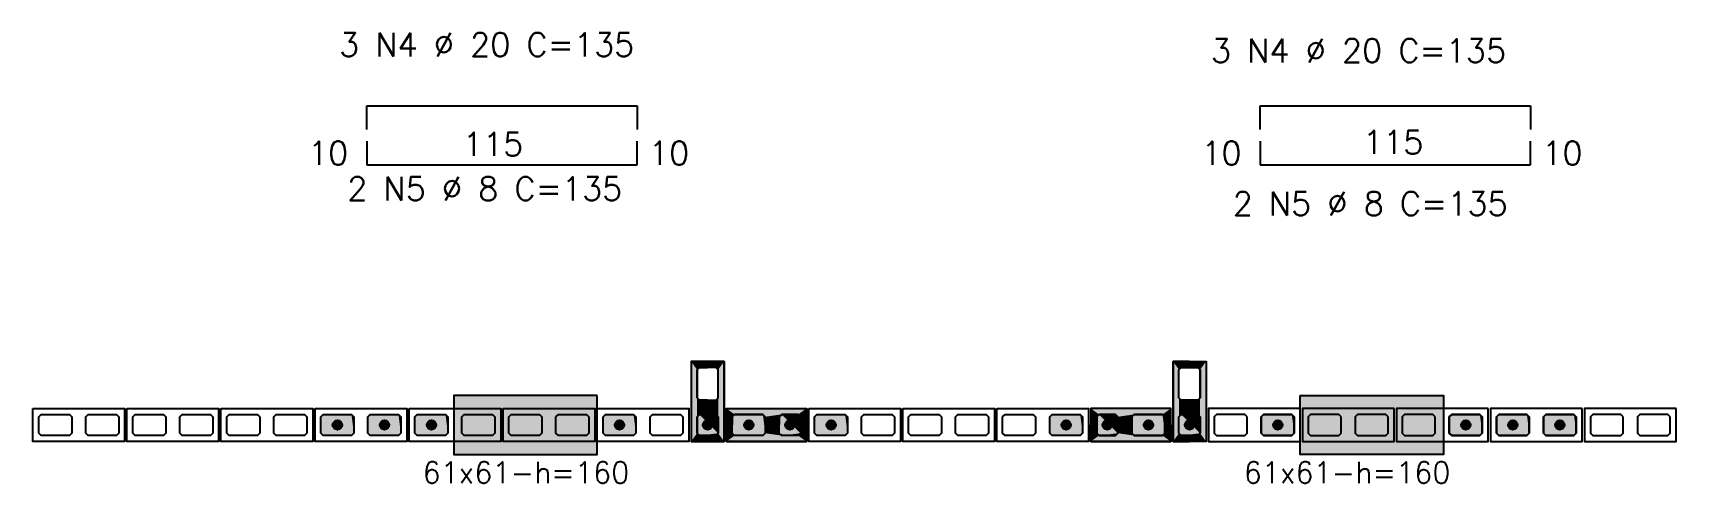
# Model space of a CAD drawing. Extents: x -1.9 to 86, y -1.6 to 60.9.
# Drawn here: x 11.78 to 25.76, y 41.32 to 45.15 of the extents above; entities that cross this region are included whole.
import ezdxf

# ---------------------------------------------------------------- set-up
doc = ezdxf.new("R2010")
doc.units = 0
doc.header["$MEASUREMENT"] = 0
for name, color, linetype in [('PENA_01', 1, 'CONTINUOUS'), ('PENA_02', 2, 'CONTINUOUS'), ('PENA_03', 3, 'CONTINUOUS'), ('PENA_05', 5, 'CONTINUOUS'), ('PENA_11', 252, 'CONTINUOUS'), ('PENA_21', 100, 'CONTINUOUS'), ('PENA_23', 50, 'CONTINUOUS')]:
    doc.layers.add(name, color=color, linetype=linetype)
doc.styles.get("Standard").update_dxf_attribs({"font": 'ROMANS.SHX'})

msp = doc.modelspace()

# ---------------------------------------------------------------- linework, layer by layer
at = {"layer": 'PENA_01', "linetype": 'Continuous'}
for points in [[(17.612, 42.041), (17.612, 42.281), (17.592, 42.301), (17.452, 42.301), (17.432, 42.281), (17.432, 42.041), (17.452, 42.021), (17.592, 42.021), (17.612, 42.041)], [(21.532, 42.041), (21.532, 42.281), (21.552, 42.301), (21.692, 42.301), (21.712, 42.281), (21.712, 42.041), (21.692, 42.021), (21.552, 42.021), (21.532, 42.041)], [(11.832, 41.881), (11.852, 41.901), (12.092, 41.901), (12.112, 41.881), (12.112, 41.741), (12.092, 41.721), (11.852, 41.721), (11.832, 41.741), (11.832, 41.881)], [(12.232, 41.881), (12.252, 41.901), (12.492, 41.901), (12.512, 41.881), (12.512, 41.741), (12.492, 41.721), (12.252, 41.721), (12.232, 41.741), (12.232, 41.881)], [(12.632, 41.881), (12.652, 41.901), (12.892, 41.901), (12.912, 41.881), (12.912, 41.741), (12.892, 41.721), (12.652, 41.721), (12.632, 41.741), (12.632, 41.881)], [(13.032, 41.881), (13.052, 41.901), (13.292, 41.901), (13.312, 41.881), (13.312, 41.741), (13.292, 41.721), (13.052, 41.721), (13.032, 41.741), (13.032, 41.881)], [(13.432, 41.881), (13.452, 41.901), (13.692, 41.901), (13.712, 41.881), (13.712, 41.741), (13.692, 41.721), (13.452, 41.721), (13.432, 41.741), (13.432, 41.881)], [(13.832, 41.881), (13.852, 41.901), (14.092, 41.901), (14.112, 41.881), (14.112, 41.741), (14.092, 41.721), (13.852, 41.721), (13.832, 41.741), (13.832, 41.881)], [(14.232, 41.881), (14.252, 41.901), (14.492, 41.901), (14.512, 41.881), (14.512, 41.741), (14.492, 41.721), (14.252, 41.721), (14.232, 41.741), (14.232, 41.881)], [(14.632, 41.881), (14.652, 41.901), (14.892, 41.901), (14.912, 41.881), (14.912, 41.741), (14.892, 41.721), (14.652, 41.721), (14.632, 41.741), (14.632, 41.881)], [(15.032, 41.881), (15.052, 41.901), (15.292, 41.901), (15.312, 41.881), (15.312, 41.741), (15.292, 41.721), (15.052, 41.721), (15.032, 41.741), (15.032, 41.881)], [(15.432, 41.881), (15.452, 41.901), (15.692, 41.901), (15.712, 41.881), (15.712, 41.741), (15.692, 41.721), (15.452, 41.721), (15.432, 41.741), (15.432, 41.881)], [(15.832, 41.881), (15.852, 41.901), (16.092, 41.901), (16.112, 41.881), (16.112, 41.741), (16.092, 41.721), (15.852, 41.721), (15.832, 41.741), (15.832, 41.881)], [(16.232, 41.881), (16.252, 41.901), (16.492, 41.901), (16.512, 41.881), (16.512, 41.741), (16.492, 41.721), (16.252, 41.721), (16.232, 41.741), (16.232, 41.881)], [(16.632, 41.881), (16.652, 41.901), (16.892, 41.901), (16.912, 41.881), (16.912, 41.741), (16.892, 41.721), (16.652, 41.721), (16.632, 41.741), (16.632, 41.881)], [(17.032, 41.881), (17.052, 41.901), (17.292, 41.901), (17.312, 41.881), (17.312, 41.741), (17.292, 41.721), (17.052, 41.721), (17.032, 41.741), (17.032, 41.881)], [(17.612, 41.741), (17.612, 41.881), (17.592, 41.901), (17.452, 41.901), (17.432, 41.881), (17.432, 41.741), (17.452, 41.721), (17.592, 41.721), (17.612, 41.741)], [(17.992, 41.721), (17.752, 41.721), (17.732, 41.741), (17.732, 41.881), (17.752, 41.901), (17.992, 41.901), (18.012, 41.881), (18.012, 41.741), (17.992, 41.721)], [(18.292, 41.721), (18.152, 41.721), (18.132, 41.741), (18.132, 41.881), (18.152, 41.901), (18.292, 41.901), (18.312, 41.881), (18.312, 41.741), (18.292, 41.721)], [(18.432, 41.881), (18.452, 41.901), (18.692, 41.901), (18.712, 41.881), (18.712, 41.741), (18.692, 41.721), (18.452, 41.721), (18.432, 41.741), (18.432, 41.881)], [(18.832, 41.881), (18.852, 41.901), (19.092, 41.901), (19.112, 41.881), (19.112, 41.741), (19.092, 41.721), (18.852, 41.721), (18.832, 41.741), (18.832, 41.881)], [(19.232, 41.881), (19.252, 41.901), (19.492, 41.901), (19.512, 41.881), (19.512, 41.741), (19.492, 41.721), (19.252, 41.721), (19.232, 41.741), (19.232, 41.881)], [(19.632, 41.881), (19.652, 41.901), (19.892, 41.901), (19.912, 41.881), (19.912, 41.741), (19.892, 41.721), (19.652, 41.721), (19.632, 41.741), (19.632, 41.881)], [(20.032, 41.881), (20.052, 41.901), (20.292, 41.901), (20.312, 41.881), (20.312, 41.741), (20.292, 41.721), (20.052, 41.721), (20.032, 41.741), (20.032, 41.881)], [(20.432, 41.881), (20.452, 41.901), (20.692, 41.901), (20.712, 41.881), (20.712, 41.741), (20.692, 41.721), (20.452, 41.721), (20.432, 41.741), (20.432, 41.881)], [(20.852, 41.721), (20.992, 41.721), (21.012, 41.741), (21.012, 41.881), (20.992, 41.901), (20.852, 41.901), (20.832, 41.881), (20.832, 41.741), (20.852, 41.721)], [(21.152, 41.721), (21.392, 41.721), (21.412, 41.741), (21.412, 41.881), (21.392, 41.901), (21.152, 41.901), (21.132, 41.881), (21.132, 41.741), (21.152, 41.721)], [(21.532, 41.741), (21.532, 41.881), (21.552, 41.901), (21.692, 41.901), (21.712, 41.881), (21.712, 41.741), (21.692, 41.721), (21.552, 41.721), (21.532, 41.741)], [(22.112, 41.881), (22.092, 41.901), (21.852, 41.901), (21.832, 41.881), (21.832, 41.741), (21.852, 41.721), (22.092, 41.721), (22.112, 41.741), (22.112, 41.881)], [(22.512, 41.881), (22.492, 41.901), (22.252, 41.901), (22.232, 41.881), (22.232, 41.741), (22.252, 41.721), (22.492, 41.721), (22.512, 41.741), (22.512, 41.881)], [(22.912, 41.881), (22.892, 41.901), (22.652, 41.901), (22.632, 41.881), (22.632, 41.741), (22.652, 41.721), (22.892, 41.721), (22.912, 41.741), (22.912, 41.881)], [(23.312, 41.881), (23.292, 41.901), (23.052, 41.901), (23.032, 41.881), (23.032, 41.741), (23.052, 41.721), (23.292, 41.721), (23.312, 41.741), (23.312, 41.881)], [(23.712, 41.881), (23.692, 41.901), (23.452, 41.901), (23.432, 41.881), (23.432, 41.741), (23.452, 41.721), (23.692, 41.721), (23.712, 41.741), (23.712, 41.881)], [(24.112, 41.881), (24.092, 41.901), (23.852, 41.901), (23.832, 41.881), (23.832, 41.741), (23.852, 41.721), (24.092, 41.721), (24.112, 41.741), (24.112, 41.881)], [(24.512, 41.881), (24.492, 41.901), (24.252, 41.901), (24.232, 41.881), (24.232, 41.741), (24.252, 41.721), (24.492, 41.721), (24.512, 41.741), (24.512, 41.881)], [(24.912, 41.881), (24.892, 41.901), (24.652, 41.901), (24.632, 41.881), (24.632, 41.741), (24.652, 41.721), (24.892, 41.721), (24.912, 41.741), (24.912, 41.881)], [(25.312, 41.881), (25.292, 41.901), (25.052, 41.901), (25.032, 41.881), (25.032, 41.741), (25.052, 41.721), (25.292, 41.721), (25.312, 41.741), (25.312, 41.881)], [(25.712, 41.881), (25.692, 41.901), (25.452, 41.901), (25.432, 41.881), (25.432, 41.741), (25.452, 41.721), (25.692, 41.721), (25.712, 41.741), (25.712, 41.881)]]:
    msp.add_lwpolyline(points, dxfattribs=at)
at = {"layer": 'PENA_02', "linetype": 'Continuous'}
for points in [[(17.662, 41.671), (17.662, 42.351), (17.382, 42.351), (17.382, 41.671), (17.662, 41.671)], [(21.482, 41.671), (21.482, 42.351), (21.762, 42.351), (21.762, 41.671), (21.482, 41.671)], [(11.782, 41.951), (12.562, 41.951), (12.562, 41.671), (11.782, 41.671), (11.782, 41.951)], [(12.582, 41.951), (13.362, 41.951), (13.362, 41.671), (12.582, 41.671), (12.582, 41.951)], [(13.382, 41.951), (14.162, 41.951), (14.162, 41.671), (13.382, 41.671), (13.382, 41.951)], [(14.182, 41.951), (14.962, 41.951), (14.962, 41.671), (14.182, 41.671), (14.182, 41.951)], [(14.982, 41.951), (15.762, 41.951), (15.762, 41.671), (14.982, 41.671), (14.982, 41.951)], [(15.782, 41.951), (16.562, 41.951), (16.562, 41.671), (15.782, 41.671), (15.782, 41.951)], [(16.582, 41.951), (17.362, 41.951), (17.362, 41.671), (16.582, 41.671), (16.582, 41.951)], [(18.362, 41.671), (17.682, 41.671), (17.682, 41.951), (18.362, 41.951), (18.362, 41.671)], [(18.382, 41.951), (19.162, 41.951), (19.162, 41.671), (18.382, 41.671), (18.382, 41.951)], [(19.182, 41.951), (19.962, 41.951), (19.962, 41.671), (19.182, 41.671), (19.182, 41.951)], [(19.982, 41.951), (20.762, 41.951), (20.762, 41.671), (19.982, 41.671), (19.982, 41.951)], [(20.782, 41.671), (21.462, 41.671), (21.462, 41.951), (20.782, 41.951), (20.782, 41.671)], [(22.562, 41.951), (21.782, 41.951), (21.782, 41.671), (22.562, 41.671), (22.562, 41.951)], [(23.362, 41.951), (22.582, 41.951), (22.582, 41.671), (23.362, 41.671), (23.362, 41.951)], [(24.162, 41.951), (23.382, 41.951), (23.382, 41.671), (24.162, 41.671), (24.162, 41.951)], [(24.962, 41.951), (24.182, 41.951), (24.182, 41.671), (24.962, 41.671), (24.962, 41.951)], [(25.762, 41.951), (24.982, 41.951), (24.982, 41.671), (25.762, 41.671), (25.762, 41.951)]]:
    msp.add_lwpolyline(points, dxfattribs=at)
at = {"layer": 'PENA_03', "linetype": 'Continuous'}
for points in [[(14.512, 41.741), (14.492, 41.721), (14.252, 41.721), (14.232, 41.741), (14.232, 41.881), (14.252, 41.901), (14.492, 41.901), (14.512, 41.881), (14.512, 41.741)], [(14.912, 41.741), (14.892, 41.721), (14.652, 41.721), (14.632, 41.741), (14.632, 41.881), (14.652, 41.901), (14.892, 41.901), (14.912, 41.881), (14.912, 41.741)], [(15.312, 41.741), (15.292, 41.721), (15.052, 41.721), (15.032, 41.741), (15.032, 41.881), (15.052, 41.901), (15.292, 41.901), (15.312, 41.881), (15.312, 41.741)], [(16.912, 41.741), (16.892, 41.721), (16.652, 41.721), (16.632, 41.741), (16.632, 41.881), (16.652, 41.901), (16.892, 41.901), (16.912, 41.881), (16.912, 41.741)], [(17.612, 41.741), (17.592, 41.721), (17.452, 41.721), (17.432, 41.741), (17.432, 41.881), (17.452, 41.901), (17.592, 41.901), (17.612, 41.881), (17.612, 41.741)], [(18.012, 41.741), (17.992, 41.721), (17.752, 41.721), (17.732, 41.741), (17.732, 41.881), (17.752, 41.901), (17.992, 41.901), (18.012, 41.881), (18.012, 41.741)], [(18.312, 41.741), (18.292, 41.721), (18.152, 41.721), (18.132, 41.741), (18.132, 41.881), (18.152, 41.901), (18.292, 41.901), (18.312, 41.881), (18.312, 41.741)], [(18.712, 41.741), (18.692, 41.721), (18.452, 41.721), (18.432, 41.741), (18.432, 41.881), (18.452, 41.901), (18.692, 41.901), (18.712, 41.881), (18.712, 41.741)], [(20.712, 41.741), (20.692, 41.721), (20.452, 41.721), (20.432, 41.741), (20.432, 41.881), (20.452, 41.901), (20.692, 41.901), (20.712, 41.881), (20.712, 41.741)], [(21.012, 41.741), (20.992, 41.721), (20.852, 41.721), (20.832, 41.741), (20.832, 41.881), (20.852, 41.901), (20.992, 41.901), (21.012, 41.881), (21.012, 41.741)], [(21.412, 41.741), (21.392, 41.721), (21.152, 41.721), (21.132, 41.741), (21.132, 41.881), (21.152, 41.901), (21.392, 41.901), (21.412, 41.881), (21.412, 41.741)], [(21.712, 41.741), (21.692, 41.721), (21.552, 41.721), (21.532, 41.741), (21.532, 41.881), (21.552, 41.901), (21.692, 41.901), (21.712, 41.881), (21.712, 41.741)], [(22.512, 41.741), (22.492, 41.721), (22.252, 41.721), (22.232, 41.741), (22.232, 41.881), (22.252, 41.901), (22.492, 41.901), (22.512, 41.881), (22.512, 41.741)], [(24.112, 41.741), (24.092, 41.721), (23.852, 41.721), (23.832, 41.741), (23.832, 41.881), (23.852, 41.901), (24.092, 41.901), (24.112, 41.881), (24.112, 41.741)], [(24.512, 41.741), (24.492, 41.721), (24.252, 41.721), (24.232, 41.741), (24.232, 41.881), (24.252, 41.901), (24.492, 41.901), (24.512, 41.881), (24.512, 41.741)], [(24.912, 41.741), (24.892, 41.721), (24.652, 41.721), (24.632, 41.741), (24.632, 41.881), (24.652, 41.901), (24.892, 41.901), (24.912, 41.881), (24.912, 41.741)]]:
    msp.add_lwpolyline(points, dxfattribs=at)
for centre in [(14.372, 41.811), (14.772, 41.811), (15.172, 41.811), (16.772, 41.811), (17.522, 41.811), (17.872, 41.811), (18.222, 41.811), (18.572, 41.811), (20.572, 41.811), (20.922, 41.811), (21.272, 41.811), (21.622, 41.811), (22.372, 41.811), (23.972, 41.811), (24.372, 41.811), (24.772, 41.811)]:
    msp.add_circle(centre, 0.04, dxfattribs=at)
for points in [[(14.412, 41.811), (14.352, 41.846), (14.334, 41.825)], [(14.412, 41.811), (14.334, 41.825), (14.334, 41.797)], [(14.412, 41.811), (14.334, 41.797), (14.352, 41.776)], [(14.412, 41.811), (14.379, 41.85), (14.352, 41.846)], [(14.412, 41.811), (14.352, 41.776), (14.379, 41.772)], [(14.412, 41.811), (14.402, 41.837), (14.379, 41.85)], [(14.412, 41.811), (14.379, 41.772), (14.402, 41.785)], [(14.412, 41.811), (14.402, 41.785), (14.412, 41.811)], [(14.812, 41.811), (14.752, 41.846), (14.734, 41.825)], [(14.812, 41.811), (14.734, 41.825), (14.734, 41.797)], [(14.812, 41.811), (14.734, 41.797), (14.752, 41.776)], [(14.812, 41.811), (14.779, 41.85), (14.752, 41.846)], [(14.812, 41.811), (14.752, 41.776), (14.779, 41.772)], [(14.812, 41.811), (14.802, 41.837), (14.779, 41.85)], [(14.812, 41.811), (14.779, 41.772), (14.802, 41.785)], [(14.812, 41.811), (14.802, 41.785), (14.812, 41.811)], [(15.212, 41.811), (15.152, 41.846), (15.134, 41.825)], [(15.212, 41.811), (15.134, 41.825), (15.134, 41.797)], [(15.212, 41.811), (15.134, 41.797), (15.152, 41.776)], [(15.212, 41.811), (15.179, 41.85), (15.152, 41.846)], [(15.212, 41.811), (15.152, 41.776), (15.179, 41.772)], [(15.212, 41.811), (15.202, 41.837), (15.179, 41.85)], [(15.212, 41.811), (15.179, 41.772), (15.202, 41.785)], [(15.212, 41.811), (15.202, 41.785), (15.212, 41.811)], [(16.812, 41.811), (16.752, 41.846), (16.734, 41.825)], [(16.812, 41.811), (16.734, 41.825), (16.734, 41.797)], [(16.812, 41.811), (16.734, 41.797), (16.752, 41.776)], [(16.812, 41.811), (16.779, 41.85), (16.752, 41.846)], [(16.812, 41.811), (16.752, 41.776), (16.779, 41.772)], [(16.812, 41.811), (16.802, 41.837), (16.779, 41.85)], [(16.812, 41.811), (16.779, 41.772), (16.802, 41.785)], [(16.812, 41.811), (16.802, 41.785), (16.812, 41.811)], [(17.562, 41.811), (17.502, 41.846), (17.484, 41.825)], [(17.562, 41.811), (17.484, 41.825), (17.484, 41.797)], [(17.562, 41.811), (17.484, 41.797), (17.502, 41.776)], [(17.562, 41.811), (17.529, 41.85), (17.502, 41.846)], [(17.562, 41.811), (17.502, 41.776), (17.529, 41.772)], [(17.562, 41.811), (17.552, 41.837), (17.529, 41.85)], [(17.562, 41.811), (17.529, 41.772), (17.552, 41.785)], [(17.562, 41.811), (17.552, 41.785), (17.562, 41.811)], [(17.912, 41.811), (17.852, 41.846), (17.834, 41.825)], [(17.912, 41.811), (17.834, 41.825), (17.834, 41.797)], [(17.912, 41.811), (17.834, 41.797), (17.852, 41.776)], [(17.912, 41.811), (17.879, 41.85), (17.852, 41.846)], [(17.912, 41.811), (17.852, 41.776), (17.879, 41.772)], [(17.912, 41.811), (17.902, 41.837), (17.879, 41.85)], [(17.912, 41.811), (17.879, 41.772), (17.902, 41.785)], [(17.912, 41.811), (17.902, 41.785), (17.912, 41.811)], [(18.262, 41.811), (18.202, 41.846), (18.184, 41.825)], [(18.262, 41.811), (18.184, 41.825), (18.184, 41.797)], [(18.262, 41.811), (18.184, 41.797), (18.202, 41.776)], [(18.262, 41.811), (18.229, 41.85), (18.202, 41.846)], [(18.262, 41.811), (18.202, 41.776), (18.229, 41.772)], [(18.262, 41.811), (18.252, 41.837), (18.229, 41.85)], [(18.262, 41.811), (18.229, 41.772), (18.252, 41.785)], [(18.262, 41.811), (18.252, 41.785), (18.262, 41.811)], [(18.612, 41.811), (18.552, 41.846), (18.534, 41.825)], [(18.612, 41.811), (18.534, 41.825), (18.534, 41.797)], [(18.612, 41.811), (18.534, 41.797), (18.552, 41.776)], [(18.612, 41.811), (18.579, 41.85), (18.552, 41.846)], [(18.612, 41.811), (18.552, 41.776), (18.579, 41.772)], [(18.612, 41.811), (18.602, 41.837), (18.579, 41.85)], [(18.612, 41.811), (18.579, 41.772), (18.602, 41.785)], [(18.612, 41.811), (18.602, 41.785), (18.612, 41.811)], [(20.612, 41.811), (20.552, 41.846), (20.534, 41.825)], [(20.612, 41.811), (20.534, 41.825), (20.534, 41.797)], [(20.612, 41.811), (20.534, 41.797), (20.552, 41.776)], [(20.612, 41.811), (20.579, 41.85), (20.552, 41.846)], [(20.612, 41.811), (20.552, 41.776), (20.579, 41.772)], [(20.612, 41.811), (20.602, 41.837), (20.579, 41.85)], [(20.612, 41.811), (20.579, 41.772), (20.602, 41.785)], [(20.612, 41.811), (20.602, 41.785), (20.612, 41.811)], [(20.962, 41.811), (20.902, 41.846), (20.884, 41.825)], [(20.962, 41.811), (20.884, 41.825), (20.884, 41.797)], [(20.962, 41.811), (20.884, 41.797), (20.902, 41.776)], [(20.962, 41.811), (20.929, 41.85), (20.902, 41.846)], [(20.962, 41.811), (20.902, 41.776), (20.929, 41.772)], [(20.962, 41.811), (20.952, 41.837), (20.929, 41.85)], [(20.962, 41.811), (20.929, 41.772), (20.952, 41.785)], [(20.962, 41.811), (20.952, 41.785), (20.962, 41.811)], [(21.312, 41.811), (21.252, 41.846), (21.234, 41.825)], [(21.312, 41.811), (21.234, 41.825), (21.234, 41.797)], [(21.312, 41.811), (21.234, 41.797), (21.252, 41.776)], [(21.312, 41.811), (21.279, 41.85), (21.252, 41.846)], [(21.312, 41.811), (21.252, 41.776), (21.279, 41.772)], [(21.312, 41.811), (21.302, 41.837), (21.279, 41.85)], [(21.312, 41.811), (21.279, 41.772), (21.302, 41.785)], [(21.312, 41.811), (21.302, 41.785), (21.312, 41.811)], [(21.662, 41.811), (21.602, 41.846), (21.584, 41.825)], [(21.662, 41.811), (21.584, 41.825), (21.584, 41.797)], [(21.662, 41.811), (21.584, 41.797), (21.602, 41.776)], [(21.662, 41.811), (21.629, 41.85), (21.602, 41.846)], [(21.662, 41.811), (21.602, 41.776), (21.629, 41.772)], [(21.662, 41.811), (21.652, 41.837), (21.629, 41.85)], [(21.662, 41.811), (21.629, 41.772), (21.652, 41.785)], [(21.662, 41.811), (21.652, 41.785), (21.662, 41.811)], [(22.412, 41.811), (22.352, 41.846), (22.334, 41.825)], [(22.412, 41.811), (22.334, 41.825), (22.334, 41.797)], [(22.412, 41.811), (22.334, 41.797), (22.352, 41.776)], [(22.412, 41.811), (22.379, 41.85), (22.352, 41.846)], [(22.412, 41.811), (22.352, 41.776), (22.379, 41.772)], [(22.412, 41.811), (22.402, 41.837), (22.379, 41.85)], [(22.412, 41.811), (22.379, 41.772), (22.402, 41.785)], [(22.412, 41.811), (22.402, 41.785), (22.412, 41.811)], [(24.012, 41.811), (23.952, 41.846), (23.934, 41.825)], [(24.012, 41.811), (23.934, 41.825), (23.934, 41.797)], [(24.012, 41.811), (23.934, 41.797), (23.952, 41.776)], [(24.012, 41.811), (23.979, 41.85), (23.952, 41.846)], [(24.012, 41.811), (23.952, 41.776), (23.979, 41.772)], [(24.012, 41.811), (24.002, 41.837), (23.979, 41.85)], [(24.012, 41.811), (23.979, 41.772), (24.002, 41.785)], [(24.012, 41.811), (24.002, 41.785), (24.012, 41.811)], [(24.412, 41.811), (24.352, 41.846), (24.334, 41.825)], [(24.412, 41.811), (24.334, 41.825), (24.334, 41.797)], [(24.412, 41.811), (24.334, 41.797), (24.352, 41.776)], [(24.412, 41.811), (24.379, 41.85), (24.352, 41.846)], [(24.412, 41.811), (24.352, 41.776), (24.379, 41.772)], [(24.412, 41.811), (24.402, 41.837), (24.379, 41.85)], [(24.412, 41.811), (24.379, 41.772), (24.402, 41.785)], [(24.412, 41.811), (24.402, 41.785), (24.412, 41.811)], [(24.812, 41.811), (24.752, 41.846), (24.734, 41.825)], [(24.812, 41.811), (24.734, 41.825), (24.734, 41.797)], [(24.812, 41.811), (24.734, 41.797), (24.752, 41.776)], [(24.812, 41.811), (24.779, 41.85), (24.752, 41.846)], [(24.812, 41.811), (24.752, 41.776), (24.779, 41.772)], [(24.812, 41.811), (24.802, 41.837), (24.779, 41.85)], [(24.812, 41.811), (24.779, 41.772), (24.802, 41.785)], [(24.812, 41.811), (24.802, 41.785), (24.812, 41.811)]]:
    msp.add_solid(points, dxfattribs=at)
at = {"layer": 'PENA_05', "linetype": 'Continuous'}
for p, q in [((14.622, 44.324), (14.622, 44.524)), ((14.622, 44.524), (16.922, 44.524)), ((16.922, 44.524), (16.922, 44.324)), ((22.222, 44.324), (22.222, 44.524)), ((22.222, 44.524), (24.522, 44.524)), ((24.522, 44.524), (24.522, 44.324)), ((14.622, 44.224), (14.622, 44.024)), ((16.922, 44.024), (16.922, 44.224)), ((22.222, 44.224), (22.222, 44.024)), ((24.522, 44.024), (24.522, 44.224)), ((14.622, 44.024), (16.922, 44.024)), ((22.222, 44.024), (24.522, 44.024))]:
    msp.add_line(p, q, dxfattribs=at)
at = {"layer": 'PENA_11', "linetype": 'Continuous'}
for points in [[(14.512, 41.741), (14.232, 41.881), (14.252, 41.901)], [(14.512, 41.741), (14.232, 41.741), (14.232, 41.881)], [(14.512, 41.741), (14.252, 41.901), (14.492, 41.901)], [(14.512, 41.741), (14.492, 41.901), (14.512, 41.881)], [(14.512, 41.741), (14.512, 41.881), (14.512, 41.741)], [(14.912, 41.741), (14.632, 41.881), (14.652, 41.901)], [(14.912, 41.741), (14.632, 41.741), (14.632, 41.881)], [(14.912, 41.741), (14.652, 41.901), (14.892, 41.901)], [(14.912, 41.741), (14.892, 41.901), (14.912, 41.881)], [(14.912, 41.741), (14.912, 41.881), (14.912, 41.741)], [(15.312, 41.741), (15.032, 41.881), (15.052, 41.901)], [(15.312, 41.741), (15.032, 41.741), (15.032, 41.881)], [(15.312, 41.741), (15.052, 41.901), (15.292, 41.901)], [(15.312, 41.741), (15.292, 41.901), (15.312, 41.881)], [(15.312, 41.741), (15.312, 41.881), (15.312, 41.741)], [(16.912, 41.741), (16.632, 41.881), (16.652, 41.901)], [(16.912, 41.741), (16.632, 41.741), (16.632, 41.881)], [(16.912, 41.741), (16.652, 41.901), (16.892, 41.901)], [(16.912, 41.741), (16.892, 41.901), (16.912, 41.881)], [(16.912, 41.741), (16.912, 41.881), (16.912, 41.741)], [(17.612, 41.741), (17.432, 41.881), (17.452, 41.901)], [(17.612, 41.741), (17.432, 41.741), (17.432, 41.881)], [(17.612, 41.741), (17.452, 41.901), (17.592, 41.901)], [(17.612, 41.741), (17.592, 41.901), (17.612, 41.881)], [(17.612, 41.741), (17.612, 41.881), (17.612, 41.741)], [(18.012, 41.741), (17.732, 41.881), (17.752, 41.901)], [(18.012, 41.741), (17.732, 41.741), (17.732, 41.881)], [(18.012, 41.741), (17.752, 41.901), (17.992, 41.901)], [(18.012, 41.741), (17.992, 41.901), (18.012, 41.881)], [(18.012, 41.741), (18.012, 41.881), (18.012, 41.741)], [(18.312, 41.741), (18.132, 41.881), (18.152, 41.901)], [(18.312, 41.741), (18.132, 41.741), (18.132, 41.881)], [(18.312, 41.741), (18.152, 41.901), (18.292, 41.901)], [(18.312, 41.741), (18.292, 41.901), (18.312, 41.881)], [(18.312, 41.741), (18.312, 41.881), (18.312, 41.741)], [(18.712, 41.741), (18.432, 41.881), (18.452, 41.901)], [(18.712, 41.741), (18.432, 41.741), (18.432, 41.881)], [(18.712, 41.741), (18.452, 41.901), (18.692, 41.901)], [(18.712, 41.741), (18.692, 41.901), (18.712, 41.881)], [(18.712, 41.741), (18.712, 41.881), (18.712, 41.741)], [(20.712, 41.741), (20.432, 41.881), (20.452, 41.901)], [(20.712, 41.741), (20.432, 41.741), (20.432, 41.881)], [(20.712, 41.741), (20.452, 41.901), (20.692, 41.901)], [(20.712, 41.741), (20.692, 41.901), (20.712, 41.881)], [(20.712, 41.741), (20.712, 41.881), (20.712, 41.741)], [(21.012, 41.741), (20.832, 41.881), (20.852, 41.901)], [(21.012, 41.741), (20.832, 41.741), (20.832, 41.881)], [(21.012, 41.741), (20.852, 41.901), (20.992, 41.901)], [(21.012, 41.741), (20.992, 41.901), (21.012, 41.881)], [(21.012, 41.741), (21.012, 41.881), (21.012, 41.741)], [(21.412, 41.741), (21.132, 41.881), (21.152, 41.901)], [(21.412, 41.741), (21.132, 41.741), (21.132, 41.881)], [(21.412, 41.741), (21.152, 41.901), (21.392, 41.901)], [(21.412, 41.741), (21.392, 41.901), (21.412, 41.881)], [(21.412, 41.741), (21.412, 41.881), (21.412, 41.741)], [(21.712, 41.741), (21.532, 41.881), (21.552, 41.901)], [(21.712, 41.741), (21.532, 41.741), (21.532, 41.881)], [(21.712, 41.741), (21.552, 41.901), (21.692, 41.901)], [(21.712, 41.741), (21.692, 41.901), (21.712, 41.881)], [(21.712, 41.741), (21.712, 41.881), (21.712, 41.741)], [(22.512, 41.741), (22.232, 41.881), (22.252, 41.901)], [(22.512, 41.741), (22.232, 41.741), (22.232, 41.881)], [(22.512, 41.741), (22.252, 41.901), (22.492, 41.901)], [(22.512, 41.741), (22.492, 41.901), (22.512, 41.881)], [(22.512, 41.741), (22.512, 41.881), (22.512, 41.741)], [(24.112, 41.741), (23.832, 41.881), (23.852, 41.901)], [(24.112, 41.741), (23.832, 41.741), (23.832, 41.881)], [(24.112, 41.741), (23.852, 41.901), (24.092, 41.901)], [(24.112, 41.741), (24.092, 41.901), (24.112, 41.881)], [(24.112, 41.741), (24.112, 41.881), (24.112, 41.741)], [(24.512, 41.741), (24.232, 41.881), (24.252, 41.901)], [(24.512, 41.741), (24.232, 41.741), (24.232, 41.881)], [(24.512, 41.741), (24.252, 41.901), (24.492, 41.901)], [(24.512, 41.741), (24.492, 41.901), (24.512, 41.881)], [(24.512, 41.741), (24.512, 41.881), (24.512, 41.741)], [(24.912, 41.741), (24.632, 41.881), (24.652, 41.901)], [(24.912, 41.741), (24.632, 41.741), (24.632, 41.881)], [(24.912, 41.741), (24.652, 41.901), (24.892, 41.901)], [(24.912, 41.741), (24.892, 41.901), (24.912, 41.881)], [(24.912, 41.741), (24.912, 41.881), (24.912, 41.741)], [(14.512, 41.741), (14.252, 41.721), (14.232, 41.741)], [(14.512, 41.741), (14.492, 41.721), (14.252, 41.721)], [(14.912, 41.741), (14.652, 41.721), (14.632, 41.741)], [(14.912, 41.741), (14.892, 41.721), (14.652, 41.721)], [(15.312, 41.741), (15.052, 41.721), (15.032, 41.741)], [(15.312, 41.741), (15.292, 41.721), (15.052, 41.721)], [(16.912, 41.741), (16.652, 41.721), (16.632, 41.741)], [(16.912, 41.741), (16.892, 41.721), (16.652, 41.721)], [(17.612, 41.741), (17.452, 41.721), (17.432, 41.741)], [(17.612, 41.741), (17.592, 41.721), (17.452, 41.721)], [(18.012, 41.741), (17.752, 41.721), (17.732, 41.741)], [(18.012, 41.741), (17.992, 41.721), (17.752, 41.721)], [(18.312, 41.741), (18.152, 41.721), (18.132, 41.741)], [(18.312, 41.741), (18.292, 41.721), (18.152, 41.721)], [(18.712, 41.741), (18.452, 41.721), (18.432, 41.741)], [(18.712, 41.741), (18.692, 41.721), (18.452, 41.721)], [(20.712, 41.741), (20.452, 41.721), (20.432, 41.741)], [(20.712, 41.741), (20.692, 41.721), (20.452, 41.721)], [(21.012, 41.741), (20.852, 41.721), (20.832, 41.741)], [(21.012, 41.741), (20.992, 41.721), (20.852, 41.721)], [(21.412, 41.741), (21.152, 41.721), (21.132, 41.741)], [(21.412, 41.741), (21.392, 41.721), (21.152, 41.721)], [(21.712, 41.741), (21.552, 41.721), (21.532, 41.741)], [(21.712, 41.741), (21.692, 41.721), (21.552, 41.721)], [(22.512, 41.741), (22.252, 41.721), (22.232, 41.741)], [(22.512, 41.741), (22.492, 41.721), (22.252, 41.721)], [(24.112, 41.741), (23.852, 41.721), (23.832, 41.741)], [(24.112, 41.741), (24.092, 41.721), (23.852, 41.721)], [(24.512, 41.741), (24.252, 41.721), (24.232, 41.741)], [(24.512, 41.741), (24.492, 41.721), (24.252, 41.721)], [(24.912, 41.741), (24.652, 41.721), (24.632, 41.741)], [(24.912, 41.741), (24.892, 41.721), (24.652, 41.721)]]:
    msp.add_solid(points, dxfattribs=at)
at = {"layer": 'PENA_21', "linetype": 'Continuous'}
for points in [[(17.522, 41.671), (17.522, 41.721), (17.452, 41.721), (17.432, 41.741), (17.432, 41.881), (17.452, 41.901), (17.522, 41.901), (17.522, 42.021), (17.452, 42.021), (17.432, 42.041), (17.432, 42.281), (17.452, 42.301), (17.522, 42.301), (17.522, 42.351), (17.382, 42.351), (17.382, 41.671), (17.522, 41.671)], [(17.522, 41.671), (17.522, 41.721), (17.592, 41.721), (17.612, 41.741), (17.612, 41.881), (17.592, 41.901), (17.522, 41.901), (17.522, 42.021), (17.592, 42.021), (17.612, 42.041), (17.612, 42.281), (17.592, 42.301), (17.522, 42.301), (17.522, 42.351), (17.662, 42.351), (17.662, 41.671), (17.522, 41.671)], [(21.622, 41.671), (21.622, 41.721), (21.552, 41.721), (21.532, 41.741), (21.532, 41.881), (21.552, 41.901), (21.622, 41.901), (21.622, 42.021), (21.552, 42.021), (21.532, 42.041), (21.532, 42.281), (21.552, 42.301), (21.622, 42.301), (21.622, 42.351), (21.482, 42.351), (21.482, 41.671), (21.622, 41.671)], [(21.622, 41.671), (21.622, 41.721), (21.692, 41.721), (21.712, 41.741), (21.712, 41.881), (21.692, 41.901), (21.622, 41.901), (21.622, 42.021), (21.692, 42.021), (21.712, 42.041), (21.712, 42.281), (21.692, 42.301), (21.622, 42.301), (21.622, 42.351), (21.762, 42.351), (21.762, 41.671), (21.622, 41.671)], [(18.362, 41.811), (18.312, 41.811), (18.312, 41.881), (18.292, 41.901), (18.152, 41.901), (18.132, 41.881), (18.132, 41.811), (18.012, 41.811), (18.012, 41.881), (17.992, 41.901), (17.752, 41.901), (17.732, 41.881), (17.732, 41.811), (17.682, 41.811), (17.682, 41.951), (18.362, 41.951), (18.362, 41.811)], [(20.782, 41.811), (20.832, 41.811), (20.832, 41.881), (20.852, 41.901), (20.992, 41.901), (21.012, 41.881), (21.012, 41.811), (21.132, 41.811), (21.132, 41.881), (21.152, 41.901), (21.392, 41.901), (21.412, 41.881), (21.412, 41.811), (21.462, 41.811), (21.462, 41.951), (20.782, 41.951), (20.782, 41.811)], [(18.362, 41.811), (18.312, 41.811), (18.312, 41.741), (18.292, 41.721), (18.152, 41.721), (18.132, 41.741), (18.132, 41.811), (18.012, 41.811), (18.012, 41.741), (17.992, 41.721), (17.752, 41.721), (17.732, 41.741), (17.732, 41.811), (17.682, 41.811), (17.682, 41.671), (18.362, 41.671), (18.362, 41.811)], [(20.782, 41.811), (20.832, 41.811), (20.832, 41.741), (20.852, 41.721), (20.992, 41.721), (21.012, 41.741), (21.012, 41.811), (21.132, 41.811), (21.132, 41.741), (21.152, 41.721), (21.392, 41.721), (21.412, 41.741), (21.412, 41.811), (21.462, 41.811), (21.462, 41.671), (20.782, 41.671), (20.782, 41.811)]]:
    msp.add_lwpolyline(points, dxfattribs=at)
for points in [[(17.522, 42.351), (17.382, 42.351), (17.452, 42.301)], [(17.452, 42.301), (17.382, 42.351), (17.432, 42.281)], [(17.382, 42.351), (17.432, 41.741), (17.432, 42.281)], [(17.382, 41.671), (17.432, 41.741), (17.382, 42.351)], [(17.432, 42.281), (17.432, 41.741), (17.432, 41.881)], [(17.432, 42.281), (17.432, 42.041), (17.432, 41.881)], [(17.522, 42.301), (17.522, 42.351), (17.452, 42.301)], [(17.592, 42.301), (17.522, 42.301), (17.662, 42.351)], [(17.522, 42.301), (17.522, 42.351), (17.662, 42.351)], [(17.612, 42.281), (17.592, 42.301), (17.662, 42.351)], [(17.612, 42.041), (17.662, 42.351), (17.612, 41.881)], [(17.612, 41.881), (17.662, 42.351), (17.612, 41.741)], [(17.662, 42.351), (17.662, 41.671), (17.612, 41.741)], [(17.612, 42.041), (17.612, 42.281), (17.662, 42.351)], [(21.622, 42.351), (21.482, 42.351), (21.552, 42.301)], [(21.552, 42.301), (21.482, 42.351), (21.532, 42.281)], [(21.482, 42.351), (21.532, 41.741), (21.532, 42.281)], [(21.482, 41.671), (21.532, 41.741), (21.482, 42.351)], [(21.532, 42.281), (21.532, 41.741), (21.532, 41.881)], [(21.532, 42.281), (21.532, 42.041), (21.532, 41.881)], [(21.622, 42.301), (21.622, 42.351), (21.552, 42.301)], [(21.692, 42.301), (21.622, 42.301), (21.762, 42.351)], [(21.622, 42.301), (21.622, 42.351), (21.762, 42.351)], [(21.712, 42.281), (21.692, 42.301), (21.762, 42.351)], [(21.712, 42.041), (21.762, 42.351), (21.712, 41.881)], [(21.712, 41.881), (21.762, 42.351), (21.712, 41.741)], [(21.762, 42.351), (21.762, 41.671), (21.712, 41.741)], [(21.712, 42.041), (21.712, 42.281), (21.762, 42.351)], [(17.452, 41.901), (17.432, 42.041), (17.432, 41.881)], [(17.452, 41.901), (17.452, 42.021), (17.432, 42.041)], [(17.522, 41.901), (17.452, 42.021), (17.452, 41.901)], [(17.522, 41.901), (17.522, 42.021), (17.452, 42.021)], [(17.522, 41.901), (17.592, 42.021), (17.592, 41.901)], [(17.522, 41.901), (17.522, 42.021), (17.592, 42.021)], [(17.592, 42.021), (17.612, 42.041), (17.592, 41.901)], [(17.592, 41.901), (17.612, 42.041), (17.612, 41.881)], [(18.362, 41.951), (17.752, 41.901), (17.682, 41.951)], [(17.752, 41.901), (17.732, 41.881), (17.682, 41.951)], [(17.682, 41.951), (17.732, 41.881), (17.682, 41.811)], [(17.992, 41.901), (17.752, 41.901), (18.362, 41.951)], [(18.012, 41.881), (17.992, 41.901), (18.362, 41.951)], [(18.362, 41.951), (18.152, 41.901), (18.012, 41.881)], [(18.362, 41.951), (18.292, 41.901), (18.152, 41.901)], [(18.362, 41.951), (18.312, 41.881), (18.292, 41.901)], [(18.362, 41.951), (18.362, 41.811), (18.312, 41.811)], [(18.362, 41.951), (18.312, 41.811), (18.312, 41.881)], [(21.462, 41.951), (20.782, 41.951), (20.852, 41.901)], [(20.782, 41.951), (20.782, 41.811), (20.832, 41.811)], [(20.782, 41.951), (20.832, 41.811), (20.832, 41.881)], [(20.782, 41.951), (20.832, 41.881), (20.852, 41.901)], [(21.462, 41.951), (20.852, 41.901), (20.992, 41.901)], [(21.462, 41.951), (20.992, 41.901), (21.012, 41.881)], [(21.462, 41.951), (21.012, 41.881), (21.152, 41.901)], [(21.462, 41.951), (21.152, 41.901), (21.392, 41.901)], [(21.462, 41.951), (21.392, 41.901), (21.412, 41.881)], [(21.462, 41.951), (21.412, 41.881), (21.462, 41.811)], [(21.552, 41.901), (21.532, 42.041), (21.532, 41.881)], [(21.552, 41.901), (21.552, 42.021), (21.532, 42.041)], [(21.622, 41.901), (21.552, 42.021), (21.552, 41.901)], [(21.622, 41.901), (21.622, 42.021), (21.552, 42.021)], [(21.622, 41.901), (21.692, 42.021), (21.692, 41.901)], [(21.622, 41.901), (21.622, 42.021), (21.692, 42.021)], [(21.692, 42.021), (21.712, 42.041), (21.692, 41.901)], [(21.692, 41.901), (21.712, 42.041), (21.712, 41.881)], [(17.732, 41.881), (17.732, 41.811), (17.682, 41.811)], [(17.682, 41.671), (17.732, 41.741), (17.682, 41.811)], [(17.732, 41.741), (17.732, 41.811), (17.682, 41.811)], [(18.012, 41.811), (18.012, 41.881), (18.152, 41.901)], [(18.012, 41.811), (18.152, 41.901), (18.132, 41.881)], [(18.012, 41.811), (18.132, 41.881), (18.132, 41.811)], [(18.012, 41.811), (18.012, 41.741), (18.152, 41.721)], [(18.012, 41.811), (18.152, 41.721), (18.132, 41.741)], [(18.012, 41.811), (18.132, 41.741), (18.132, 41.811)], [(18.362, 41.671), (18.362, 41.811), (18.312, 41.811)], [(18.362, 41.671), (18.312, 41.811), (18.312, 41.741)], [(20.782, 41.671), (20.782, 41.811), (20.832, 41.811)], [(20.782, 41.671), (20.832, 41.811), (20.832, 41.741)], [(21.012, 41.881), (21.132, 41.881), (21.152, 41.901)], [(21.012, 41.881), (21.012, 41.811), (21.132, 41.811)], [(21.012, 41.881), (21.132, 41.811), (21.132, 41.881)], [(21.012, 41.741), (21.012, 41.811), (21.132, 41.811)], [(21.012, 41.741), (21.132, 41.811), (21.132, 41.741)], [(21.462, 41.811), (21.412, 41.881), (21.412, 41.811)], [(21.462, 41.671), (21.412, 41.741), (21.462, 41.811)], [(21.462, 41.811), (21.412, 41.741), (21.412, 41.811)], [(17.452, 41.721), (17.432, 41.741), (17.382, 41.671)], [(17.452, 41.721), (17.382, 41.671), (17.522, 41.671)], [(17.452, 41.721), (17.522, 41.671), (17.522, 41.721)], [(17.662, 41.671), (17.522, 41.671), (17.592, 41.721)], [(17.592, 41.721), (17.522, 41.671), (17.522, 41.721)], [(17.612, 41.741), (17.662, 41.671), (17.592, 41.721)], [(17.752, 41.721), (17.732, 41.741), (17.682, 41.671)], [(18.362, 41.671), (17.752, 41.721), (17.682, 41.671)], [(17.992, 41.721), (17.752, 41.721), (18.362, 41.671)], [(18.012, 41.741), (17.992, 41.721), (18.362, 41.671)], [(18.362, 41.671), (18.152, 41.721), (18.012, 41.741)], [(18.362, 41.671), (18.292, 41.721), (18.152, 41.721)], [(18.362, 41.671), (18.312, 41.741), (18.292, 41.721)], [(20.782, 41.671), (20.832, 41.741), (20.852, 41.721)], [(21.462, 41.671), (20.782, 41.671), (20.852, 41.721)], [(21.462, 41.671), (20.852, 41.721), (20.992, 41.721)], [(21.462, 41.671), (20.992, 41.721), (21.012, 41.741)], [(21.462, 41.671), (21.012, 41.741), (21.152, 41.721)], [(21.012, 41.741), (21.132, 41.741), (21.152, 41.721)], [(21.462, 41.671), (21.152, 41.721), (21.392, 41.721)], [(21.462, 41.671), (21.392, 41.721), (21.412, 41.741)], [(21.552, 41.721), (21.532, 41.741), (21.482, 41.671)], [(21.552, 41.721), (21.482, 41.671), (21.622, 41.671)], [(21.552, 41.721), (21.622, 41.671), (21.622, 41.721)], [(21.762, 41.671), (21.622, 41.671), (21.692, 41.721)], [(21.692, 41.721), (21.622, 41.671), (21.622, 41.721)], [(21.712, 41.741), (21.762, 41.671), (21.692, 41.721)]]:
    msp.add_solid(points, dxfattribs=at)
at = {"layer": 'PENA_23', "linetype": 'Continuous'}
for points in [[(16.582, 42.061), (15.362, 42.061), (15.362, 41.561), (16.582, 41.561), (16.582, 42.061)], [(16.582, 42.061), (15.362, 42.061), (15.362, 41.561), (16.582, 41.561), (16.582, 42.061)], [(22.562, 42.061), (23.782, 42.061), (23.782, 41.561), (22.562, 41.561), (22.562, 42.061)], [(22.562, 42.061), (23.782, 42.061), (23.782, 41.561), (22.562, 41.561), (22.562, 42.061)]]:
    msp.add_lwpolyline(points, dxfattribs=at)
for points in [[(16.582, 42.061), (15.362, 42.061), (15.362, 41.561)], [(16.582, 42.061), (15.362, 41.561), (16.582, 41.561)], [(16.582, 42.061), (15.362, 42.061), (15.362, 41.561)], [(16.582, 42.061), (15.362, 41.561), (16.582, 41.561)], [(16.582, 42.061), (16.582, 41.561), (16.582, 42.061)], [(16.582, 42.061), (16.582, 41.561), (16.582, 42.061)], [(22.562, 42.061), (23.782, 42.061), (23.782, 41.561)], [(22.562, 42.061), (23.782, 41.561), (22.562, 41.561)], [(22.562, 42.061), (22.562, 41.561), (22.562, 42.061)], [(22.562, 42.061), (23.782, 42.061), (23.782, 41.561)], [(22.562, 42.061), (23.782, 41.561), (22.562, 41.561)], [(22.562, 42.061), (22.562, 41.561), (22.562, 42.061)]]:
    msp.add_solid(points, dxfattribs=at)

# ---------------------------------------------------------------- texts
at = {"layer": 'PENA_03', "linetype": 'Continuous'}
for s, height, p in [('3 N4 %%c 20 C=135', 0.2, (14.387, 44.946)), ('3 N4 %%c 20 C=135', 0.2, (21.804, 44.895)), ('10', 0.2, (14.122, 44.024)), ('115', 0.2, (15.439, 44.1)), ('10', 0.2, (17.022, 44.024)), ('10', 0.2, (21.722, 44.024)), ('115', 0.2, (23.097, 44.116)), ('10', 0.2, (24.622, 44.024)), ('2 N5 %%c 8 C=135', 0.2, (14.456, 43.721)), ('2 N5 %%c 8 C=135', 0.2, (21.989, 43.594)), ('61x61-h=160', 0.18, (15.097, 41.317)), ('61x61-h=160', 0.18, (22.083, 41.317))]:
    msp.add_text(s, height=height, dxfattribs=at).set_placement(p)

doc.saveas('drawing.dxf')
